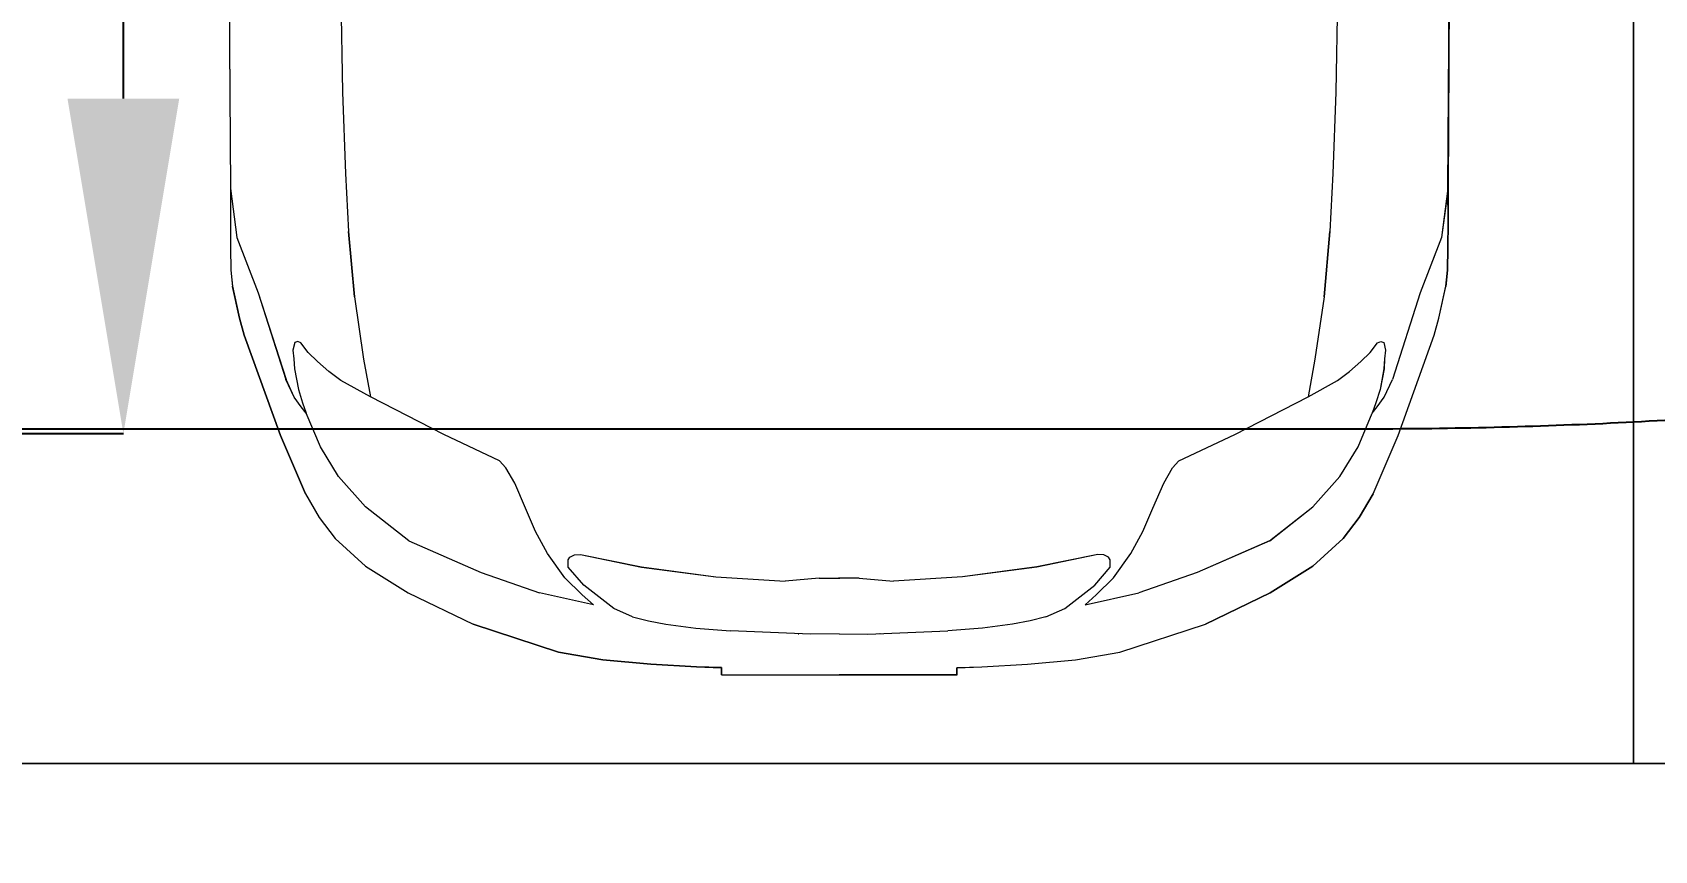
# Model space of a CAD drawing. Header units: millimetres. Extents: x -284281 to 1648660, y -821378 to -151356.
# Drawn here: x -245624 to -243203, y -270740 to -269519 of the extents above; entities that cross this region are included whole.
import ezdxf

# ---------------------------------------------------------------- set-up
doc = ezdxf.new("R2010")
doc.units = ezdxf.units.MM
doc.header["$MEASUREMENT"] = 0
doc.layers.get('Defpoints').update_dxf_attribs({"color": 250})
doc.layers.add('Cars', color=7, linetype='Continuous')
doc.layers.add('Extérieur - Environnement', color=7, linetype='Continuous')
doc.styles.add('STYLE_GENERE_5', font='timesbd.ttf')
doc.dimstyles.get("Standard").update_dxf_attribs({"dimtxt": 0.18, "dimasz": 0.18, "dimexe": 0.18, "dimexo": 0.0625, "dimgap": 0.09, "dimtad": 0, "dimtih": 1, "dimtoh": 1, "dimdec": 4, "dimzin": 0, "dimdsep": 46, "dimtxsty": 'Standard', "dimcen": 0.09, "dimadec": 0, "dimazin": 0, "dimtfac": 1, "dimtdec": 4, "dimtofl": 0, "dimtmove": 0, "dimatfit": 3, "dimfxl": 1, "dimtolj": 1, "dimtzin": 0, "dimarcsym": 0})

# ---------------------------------------------------------------- blocks, each defined once
blk = doc.blocks.new('*D1182')
at = {"color": 5, "lineweight": -2, "transparency": 16777216}
for p, q in [((-245794.9, -262617.3), (-245487.8, -262617.3)), ((-245488, -263117.3), (-245488, -266057.2)), ((-245487.9, -269617.3), (-245488, -266677.3)), ((-245794.8, -270117.3), (-245487.8, -270117.3))]:
    blk.add_line(p, q, dxfattribs=at)
at = {"color": 5, "transparency": 16777216}
for points in [[(-245404.7, -263117.3), (-245571.3, -263117.3), (-245488, -262617.3)], [(-245404.6, -269617.3), (-245571.3, -269617.3), (-245487.9, -270117.3)]]:
    blk.add_solid(points, dxfattribs=at)
at = {"layer": 'Defpoints', "color": 0, "transparency": 16777216}
for p in [(-245794.9, -262617.3), (-245794.9, -270117.3), (-245487.9, -270117.3)]:
    blk.add_point(p, dxfattribs=at)
at = {"color": 0, "transparency": 16777216, "insert": (-245488, -266367.3), "char_height": 600, "attachment_point": 5, "style": 'STYLE_GENERE_5'}
blk.add_mtext('\\A1;7.5 Mètres', dxfattribs=at)
blk = doc.blocks.new('Car 0025')
at = {"layer": 'Cars', "color": 7, "linetype": 'Continuous', "lineweight": 13}
for p, q in [((-924.7, 1389.7), (-920.5, 734.5)), ((-924.7, 1389.7), (-920.5, 734.5)), ((896.3, 734.5), (900.5, 1389.7)), ((900.5, 1389.7), (896.3, 734.5)), ((-755.8, 1025), (-753.2, 878.1)), ((731.7, 1025), (729, 878.1)), ((-753.2, 878.1), (-748.9, 756.7)), ((729, 878.1), (724.7, 756.7)), ((-748.9, 756.7), (-744.4, 670.1)), ((724.7, 756.7), (720.2, 670.1)), ((-920.5, 734.5), (-920.6, 683.7)), ((-920.5, 734.5), (-920.6, 683.7)), ((-920.5, 734.5), (-910.7, 661.1)), ((896.3, 734.5), (886.5, 661.1)), ((896.4, 683.7), (896.3, 734.5)), ((896.3, 734.5), (896.4, 683.7)), ((-920.6, 683.7), (-920.5, 645.6)), ((-920.6, 683.7), (-920.5, 645.6)), ((896.3, 645.6), (896.4, 683.7)), ((896.4, 683.7), (896.3, 645.6)), ((-910.7, 661.1), (-879.2, 578.8)), ((-744.4, 670.2), (-735.6, 572.8)), ((-735.6, 572.8), (-744.3, 670.1)), ((720.2, 670.2), (711.4, 572.8)), ((711.4, 572.8), (720.1, 670.1)), ((886.5, 661.1), (855, 578.8)), ((-920.5, 645.6), (-920, 612.5)), ((-920.5, 645.6), (-920, 612.5)), ((-899.6, 632.1), (-899.5, 631.1)), ((875.4, 632.1), (875.3, 631.1)), ((895.8, 612.5), (896.3, 645.6)), ((896.3, 645.6), (895.8, 612.5)), ((-920, 612.5), (-917.2, 588.4)), ((-920, 612.5), (-917.2, 588.4)), ((893, 588.4), (895.8, 612.5)), ((895.8, 612.5), (893, 588.4)), ((-917.2, 588.4), (-906.8, 541)), ((-906.8, 541), (-917.2, 588.4)), ((882.6, 541), (893, 588.4)), ((882.6, 541), (893, 588.4)), ((-879.2, 578.8), (-837.6, 449.2)), ((-735.6, 572.8), (-722, 479.6)), ((711.4, 572.8), (697.8, 479.6)), ((855, 578.8), (813.4, 449.2)), ((-906.8, 541), (-899.8, 515.5)), ((-899.8, 515.5), (-906.8, 541)), ((875.6, 515.5), (882.6, 541)), ((875.6, 515.5), (882.6, 541)), ((-899.8, 515.5), (-846, 365.6)), ((-846, 365.6), (-899.8, 515.5)), ((821.8, 365.6), (875.6, 515.5)), ((821.8, 365.6), (875.6, 515.5)), ((-824.6, 504.7), (-827.3, 493)), ((-827.3, 493), (-826, 479.9)), ((-820.1, 506), (-824.6, 504.7)), ((-815.2, 503.8), (-820.1, 506)), ((-804.3, 489.5), (-815.2, 503.8)), ((-790.7, 476), (-804.3, 489.5)), ((766.5, 476), (780.1, 489.5)), ((780.1, 489.5), (791, 503.8)), ((791, 503.8), (795.9, 506)), ((795.9, 506), (800.4, 504.7)), ((800.4, 504.7), (803.1, 493)), ((803.1, 493), (801.8, 479.9)), ((-826, 479.9), (-825, 465)), ((-825, 465), (-819.1, 434.2)), ((-773.6, 461.2), (-790.7, 476)), ((-755.7, 447.9), (-773.6, 461.2)), ((-722, 479.6), (-711.7, 423.4)), ((697.8, 479.6), (687.5, 423.4)), ((731.5, 447.9), (749.4, 461.2)), ((749.4, 461.2), (766.5, 476)), ((800.8, 465), (794.9, 434.2)), ((801.8, 479.9), (800.8, 465)), ((-825.2, 422.9), (-837.6, 449.2)), ((-711.7, 423.4), (-755.7, 447.9)), ((687.5, 423.4), (731.5, 447.9)), ((801, 422.9), (813.4, 449.2)), ((-814.8, 408.3), (-825.2, 422.9)), ((-819.1, 434.2), (-812.8, 414.4)), ((-812.8, 414.4), (-807.5, 399)), ((-602.3, 367), (-711.7, 423.4)), ((578.1, 367), (687.5, 423.4)), ((788.6, 414.4), (783.3, 399)), ((794.9, 434.2), (788.6, 414.4)), ((790.6, 408.3), (801, 422.9)), ((-807.5, 399), (-814.8, 408.3)), ((-786.3, 348.7), (-807.5, 399)), ((762.1, 348.7), (783.3, 399)), ((783.3, 399), (790.6, 408.3)), ((-846, 365.6), (-808.7, 278.6)), ((-808.7, 278.6), (-846, 365.6)), ((-518.8, 327.9), (-602.3, 367)), ((494.6, 327.9), (578.1, 367)), ((784.5, 278.6), (821.8, 365.6)), ((784.5, 278.6), (821.8, 365.6)), ((-759.1, 304.4), (-786.3, 348.7)), ((734.9, 304.4), (762.1, 348.7)), ((-509.5, 317.5), (-518.8, 327.9)), ((-496.3, 294.8), (-509.5, 317.5)), ((472.1, 294.8), (485.3, 317.5)), ((485.3, 317.5), (494.6, 327.9)), ((-718.8, 259), (-759.1, 304.4)), ((-480.1, 257), (-496.3, 294.8)), ((455.9, 257), (472.1, 294.8)), ((694.6, 259), (734.9, 304.4)), ((-808.7, 278.6), (-788.2, 243.2)), ((-808.7, 278.6), (-788.2, 243.2)), ((764, 243.2), (784.5, 278.6)), ((784.5, 278.6), (764, 243.2)), ((-788.2, 243.2), (-764, 211.8)), ((-788.2, 243.2), (-764, 211.8)), ((-654.4, 208.3), (-718.8, 259)), ((-465.1, 222.6), (-480.1, 257)), ((440.9, 222.6), (455.9, 257)), ((630.2, 208.3), (694.6, 259)), ((739.8, 211.8), (764, 243.2)), ((764, 243.2), (739.8, 211.8)), ((-447.3, 189.6), (-465.1, 222.6)), ((423.1, 189.6), (440.9, 222.6)), ((-764, 211.8), (-719, 170.5)), ((-764, 211.8), (-719, 170.5)), ((-654.4, 208.3), (-546.4, 161.2)), ((630.2, 208.3), (522.2, 161.2)), ((694.8, 170.5), (739.8, 211.8)), ((739.8, 211.8), (694.8, 170.5)), ((-719, 170.5), (-655.3, 130.9)), ((-719, 170.5), (-655.3, 130.9)), ((-421.5, 153.3), (-447.3, 189.6)), ((-416.6, 180.1), (-414.1, 184)), ((-416.4, 169.3), (-416.6, 180.1)), ((-414.1, 184), (-406.9, 187.6)), ((-406.9, 187.6), (-398, 187.9)), ((-398, 187.9), (-307.1, 169.4)), ((-307.1, 169.4), (-196.1, 155)), ((282.9, 169.4), (171.9, 155)), ((373.8, 187.9), (282.9, 169.4)), ((382.7, 187.6), (373.8, 187.9)), ((389.9, 184), (382.7, 187.6)), ((392.4, 180.1), (389.9, 184)), ((392.2, 169.3), (392.4, 180.1)), ((397.3, 153.3), (423.1, 189.6)), ((631.1, 130.9), (694.8, 170.5)), ((694.8, 170.5), (631.1, 130.9)), ((-546.4, 161.2), (-459.2, 131.1)), ((-395.7, 128), (-421.5, 153.3)), ((-393.4, 142.5), (-416.4, 169.3)), ((-196.1, 155), (-92.9, 148.1)), ((-41.8, 152.8), (-92.9, 148.1)), ((-41.8, 152.8), (-11.3, 152.8)), ((17.6, 152.8), (-12.9, 152.8)), ((17.6, 152.8), (68.7, 148.1)), ((171.9, 155), (68.7, 148.1)), ((369.2, 142.5), (392.2, 169.3)), ((371.5, 128), (397.3, 153.3)), ((522.2, 161.2), (435, 131.1)), ((-655.3, 130.9), (-558.5, 84.1)), ((-655.3, 130.9), (-558.5, 84.1)), ((-378.9, 113.2), (-459.2, 131.1)), ((-378.9, 113.2), (-395.7, 128)), ((-348.6, 107.3), (-393.4, 142.5)), ((324.4, 107.3), (369.2, 142.5)), ((354.7, 113.2), (435, 131.1)), ((354.7, 113.2), (371.5, 128)), ((534.3, 84.1), (631.1, 130.9)), ((631.1, 130.9), (534.3, 84.1)), ((-320.4, 95.1), (-348.6, 107.3)), ((296.3, 95.1), (324.4, 107.3)), ((-558.5, 84.1), (-431, 42.5)), ((-431, 42.5), (-558.5, 84.1)), ((-320.4, 95.1), (-296.9, 89)), ((-296.9, 89), (-270.9, 84)), ((-270.9, 84), (-226, 78.1)), ((-226, 78.1), (-174.1, 74.2)), ((-54.7, 69.2), (-174.1, 74.2)), ((30.5, 69.2), (149.9, 74.2)), ((201.8, 78.1), (149.9, 74.2)), ((246.7, 84), (201.8, 78.1)), ((272.7, 89), (246.7, 84)), ((296.3, 95.1), (272.7, 89)), ((406.8, 42.5), (534.3, 84.1)), ((406.8, 42.5), (534.3, 84.1)), ((-73.2, 69.9), (-72.6, 69.9)), ((-12.1, 69.6), (-54.7, 69.2)), ((-12.1, 69.6), (30.5, 69.2)), ((49, 69.9), (48.4, 69.9)), ((-431, 42.5), (-364.7, 30.9)), ((-364.7, 30.9), (-431, 42.5)), ((-364.7, 30.9), (-293.1, 24.3)), ((-293.1, 24.3), (-364.7, 30.9)), ((-293.1, 24.3), (-225.1, 20.2)), ((-225.1, 20.2), (-293.1, 24.3)), ((200.9, 20.2), (268.9, 24.3)), ((200.9, 20.2), (268.9, 24.3)), ((268.9, 24.3), (340.5, 30.9)), ((268.9, 24.3), (340.5, 30.9)), ((340.5, 30.9), (406.8, 42.5)), ((340.5, 30.9), (406.8, 42.5)), ((-225.1, 20.2), (-187.9, 19.2)), ((-187.9, 19.2), (-225.1, 20.2)), ((-187.9, 19.2), (-187.9, 8.3)), ((-187.9, 8.3), (-187.9, 19.2)), ((-187.9, 8.3), (163.7, 8.3)), ((-187.9, 8.3), (-12.1, 8.3)), ((163.7, 8.3), (-12.1, 8.3)), ((163.7, 19.2), (200.9, 20.2)), ((163.7, 19.2), (200.9, 20.2)), ((163.7, 8.3), (163.7, 19.2)), ((163.7, 8.3), (163.7, 19.2))]:
    blk.add_line(p, q, dxfattribs=at)

msp = doc.modelspace()

# ---------------------------------------------------------------- linework, layer by layer
at = {"color": 1}
msp.add_line((-243633.94557, -270110.57129, 2000), (-249279.94553, -270110.57129, 2000), dxfattribs=at)
at = {"color": 9, "linetype": 'Continuous', "lineweight": 5}
msp.add_lwpolyline([(-252812.34567, -273452.05237), (-252812.34567, -273599.0311, 0.4157910988), (-250801.57964, -275599.00212), (-230992.0463, -275433.43196, 0.3455016121), (-229273.14053, -273660.69924), (-229273.14053, -267109.82626, 0.4142135624), (-230773.14053, -265609.82626), (-235734.61761, -265609.82626), (-235734.61761, -270609.82626), (-250734.61761, -270609.82626), (-250734.61761, -265609.82626), (-250812.34567, -265609.82626, 0.3805567013), (-252798.84385, -267377.82411)], format="xyb", close=True, dxfattribs=at)
at = {"color": 255, "linetype": 'Continuous', "lineweight": 5, "flags": 128}
for points in [[(-245734.61761, -265609.82626), (-245734.61761, -270609.82626), (-243234.61761, -270609.82626), (-243234.61761, -265609.82626)], [(-243234.61761, -265609.82626), (-243234.61761, -270609.82626), (-240734.61761, -270609.82626), (-240734.61761, -265609.82626)]]:
    msp.add_lwpolyline(points, close=True, dxfattribs=at)
for points in [[(-243234.61761, -265609.82626), (-243234.61761, -270609.82626)], [(-243234.61761, -270609.82626), (-243234.61761, -265609.82626)], [(-245734.61761, -270609.82626), (-243234.61761, -270609.82626)], [(-243234.61761, -270609.82626), (-240734.61761, -270609.82626)]]:
    msp.add_lwpolyline(points, dxfattribs=at)
at = {"color": 7, "linetype": 'Continuous', "lineweight": 5}
msp.add_lwpolyline([(-250734.61761, -271810.11543), (-250734.61761, -273590.23861), (-230547.34109, -273450.48842), (-230558.18341, -271436.34552), (-230558.18341, -271563.70769), (-235558.18341, -271563.70769), (-235558.18341, -270609.82626), (-238013.76245, -270609.82626), (-238234.61761, -270609.82626), (-240734.61761, -270609.82626), (-243234.61761, -270609.82626), (-245734.61761, -270609.82626), (-248234.61761, -270609.82626), (-250734.61761, -270609.82626)], close=True, dxfattribs=at)
at = {"color": 1}
msp.add_open_spline([(-243633.94557, -252910.57129, 2000), (-243528.96027, -252910.57129, 2000), (-243423.97514, -252912.71295, 2000), (-243214.44273, -252921.25425, 2000), (-243109.89576, -252927.65385, 2000), (-242901.66859, -252944.63588, 2000), (-242797.98867, -252955.21821, 2000), (-242591.90641, -252980.4433, 2000), (-242489.50432, -252995.08592, 2000), (-242286.36248, -253028.26611, 2000), (-242185.62293, -253046.80349, 2000), (-241986.15814, -253087.57009, 2000), (-241887.43304, -253109.79908, 2000), (-241692.31106, -253157.71446, 2000), (-241595.91426, -253183.40062, 2000), (-241405.721, -253237.9715, 2000), (-241311.92458, -253266.856, 2000), (-241127.16037, -253327.5475, 2000), (-241036.19257, -253359.35427, 2000), (-240857.26949, -253425.60391, 2000), (-240769.31416, -253460.04658, 2000), (-240596.55635, -253531.27778, 2000), (-240511.75378, -253568.06615, 2000), (-240345.4002, -253643.70061, 2000), (-240263.84908, -253682.54655, 2000), (-240104.0584, -253762.01507, 2000), (-240025.81871, -253802.63754, 2000), (-239872.67568, -253885.38928, 2000), (-239797.77221, -253927.51846, 2000), (-239651.29518, -254013.02828, 2000), (-239579.72149, -254056.40886, 2000), (-239439.87047, -254144.18298, 2000), (-239371.593, -254188.57648, 2000), (-239238.27794, -254278.15639, 2000), (-239173.24021, -254323.34278, 2000), (-239046.32918, -254414.30771, 2000), (-238984.45576, -254460.08625, 2000), (-238863.78274, -254552.05427, 2000), (-238804.98304, -254598.24377, 2000), (-238690.35517, -254690.87184, 2000), (-238634.5269, -254737.31045, 2000), (-238504.54165, -254848.40321, 2000), (-238431.71613, -254913.10545, 2000), (-238291.27362, -255042.38457, 2000), (-238223.65628, -255106.96166, 2000), (-238093.30413, -255235.72393, 2000), (-238030.56906, -255299.90935, 2000), (-237909.65457, -255427.67583, 2000), (-237851.47495, -255491.25711, 2000), (-237739.35061, -255617.65011, 2000), (-237685.40575, -255680.46204, 2000), (-237581.44129, -255805.19177, 2000), (-237531.42161, -255867.10977, 2000), (-237435.0125, -255989.96156, 2000), (-237388.62302, -256050.89552, 2000), (-237299.1961, -256171.71794, 2000), (-237256.15862, -256231.60655, 2000), (-237173.17544, -256350.30078, 2000), (-237133.22973, -256409.10652, 2000), (-237056.18819, -256525.61692, 2000), (-237019.09238, -256583.32168, 2000), (-236947.52708, -256697.62762, 2000), (-236913.05761, -256754.2289, 2000), (-236834.01434, -256887.44689, 2000), (-236790.5226, -256963.57379, 2000), (-236707.63912, -257113.80896, 2000), (-236668.24755, -257187.91755, 2000), (-236593.13646, -257334.1956, 2000), (-236557.41712, -257406.3653, 2000), (-236489.2737, -257548.86085, 2000), (-236456.8498, -257619.18687, 2000), (-236394.96637, -257758.09986, 2000), (-236365.50701, -257826.68696, 2000), (-236309.26257, -257962.23186, 2000), (-236282.47765, -258029.18975, 2000), (-236231.32812, -258161.58757, 2000), (-236206.96364, -258227.02756, 2000), (-236160.43275, -258356.50012, 2000), (-236138.26647, -258420.53273, 2000), (-236095.93767, -258547.29862, 2000), (-236075.77525, -258610.03194, 2000), (-236037.28433, -258734.3038, 2000), (-236018.95592, -258795.84236, 2000), (-235977.22148, -258941.41532, 2000), (-235954.59235, -259024.94491, 2000), (-235912.2361, -259190.15312, 2000), (-235892.50934, -259271.83172, 2000), (-235855.6795, -259433.57362, 2000), (-235838.57671, -259513.63688, 2000), (-235806.76516, -259672.36686, 2000), (-235792.05663, -259751.03353, 2000), (-235764.84503, -259907.17339, 2000), (-235752.34213, -259984.64652, 2000), (-235729.38807, -260138.58821, 2000), (-235718.93706, -260215.05671, 2000), (-235699.96304, -260367.16565, 2000), (-235691.44015, -260442.80603, 2000), (-235676.22469, -260593.42479, 2000), (-235669.53222, -260668.4031, 2000), (-235657.90297, -260817.85519, 2000), (-235652.96625, -260892.32891, 2000), (-235643.29976, -261068.10549, 2000), (-235639.30537, -261169.2554, 2000), (-235634.40889, -261371.2669, 2000), (-235633.5069, -261472.12819, 2000), (-235634.77746, -261673.92593, 2000), (-235636.94998, -261774.86207, 2000), (-235644.41287, -261977.17485, 2000), (-235649.7031, -262078.55119, 2000), (-235663.5082, -262282.12064, 2000), (-235672.02281, -262384.31345, 2000), (-235692.45299, -262589.91222, 2000), (-235704.36814, -262693.31787, 2000), (-235731.85531, -262901.76801, 2000), (-235747.42672, -263006.81219, 2000), (-235779.49723, -263200.41343, 2000), (-235795.35633, -263288.63458, 2000), (-235830.05748, -263466.79264, 2000), (-235848.89913, -263556.72947, 2000), (-235889.88439, -263738.62813, 2000), (-235912.02749, -263830.58991, 2000), (-235960.01195, -264016.87475, 2000), (-235985.85268, -264111.19782, 2000), (-236037.16603, -264286.96073, 2000), (-236062.01165, -264367.99251, 2000), (-236114.98769, -264532.19344, 2000), (-236143.11773, -264615.36268, 2000), (-236203.07921, -264784.07784, 2000), (-236234.91021, -264869.62394, 2000), (-236302.77013, -265043.33982, 2000), (-236338.79853, -265131.50989, 2000), (-236415.64449, -265310.72206, 2000), (-236456.46145, -265401.76459, 2000), (-236535.53981, -265569.85507, 2000), (-236572.88123, -265646.38138, 2000), (-236651.66139, -265801.6199, 2000), (-236693.09989, -265880.33241, 2000), (-236780.58385, -266040.0425, 2000), (-236826.62908, -266121.0405, 2000), (-236923.90825, -266285.39085, 2000), (-236975.14199, -266368.74377, 2000), (-237083.45849, -266537.82884, 2000), (-237140.54114, -266623.56171, 2000), (-237251.25019, -266782.90444, 2000), (-237303.87138, -266856.15688, 2000), (-237414.17233, -267004.21822, 2000), (-237471.85216, -267079.02755, 2000), (-237592.78648, -267230.07968, 2000), (-237656.04114, -267306.32298, 2000), (-237788.67733, -267460.05149, 2000), (-237858.05918, -267537.53727, 2000), (-238003.53066, -267693.47451, 2000), (-238079.6208, -267771.92657, 2000), (-238226.05241, -267916.5272, 2000), (-238295.29631, -267982.5868, 2000), (-238439.24208, -268114.82848, 2000), (-238513.94435, -268181.01079, 2000), (-238669.14408, -268313.1452, 2000), (-238749.64204, -268379.09751, 2000), (-238916.74569, -268510.34627, 2000), (-239003.35197, -268575.64286, 2000), (-239182.94366, -268705.0768, 2000), (-239275.92977, -268769.21417, 2000), (-239468.49198, -268895.74653, 2000), (-239568.06884, -268958.14137, 2000), (-239756.42675, -269070.116, 2000), (-239844.16144, -269120.06911, 2000), (-240024.27377, -269217.90404, 2000), (-240116.65172, -269265.78566, 2000), (-240306.00871, -269359.0344, 2000), (-240402.98802, -269404.40123, 2000), (-240601.43697, -269492.15623, 2000), (-240702.90682, -269534.54404, 2000), (-240910.14939, -269615.86581, 2000), (-241015.92226, -269654.79933, 2000), (-241231.50086, -269728.73855, 2000), (-241341.30664, -269763.74374, 2000), (-241564.5955, -269829.36772, 2000), (-241678.07849, -269859.98598, 2000), (-241908.28095, -269916.4086, 2000), (-242025.00021, -269942.21243, 2000), (-242261.15367, -269988.62598, 2000), (-242380.58751, -270009.23519, 2000), (-242621.5766, -270044.94226, 2000), (-242743.13135, -270060.03968, 2000), (-242987.70978, -270084.48286, 2000), (-243110.73285, -270093.8283, 2000), (-243357.55313, -270106.6153, 2000), (-243481.34967, -270110.05669, 2000), (-243614.76476, -270110.55344, 2000), (-243624.35516, -270110.57129, 2000), (-243633.94557, -270110.57129, 2000)], degree=3, knots=[3.1415926536, 3.1415926536, 3.1415926536, 3.1415926536, 3.1601194701, 3.1601194701, 3.1786462866, 3.1786462866, 3.1971731031, 3.1971731031, 3.2156999196, 3.2156999196, 3.2342267361, 3.2342267361, 3.2527535526, 3.2527535526, 3.2712803691, 3.2712803691, 3.2898071856, 3.2898071856, 3.3083340021, 3.3083340021, 3.3268608185, 3.3268608185, 3.345387635, 3.345387635, 3.3639144515, 3.3639144515, 3.382441268, 3.382441268, 3.4009680845, 3.4009680845, 3.419494901, 3.419494901, 3.4380217175, 3.4380217175, 3.456548534, 3.456548534, 3.4750753505, 3.4750753505, 3.493602167, 3.493602167, 3.5121289835, 3.5121289835, 3.5378724512, 3.5378724512, 3.563615919, 3.563615919, 3.5893593867, 3.5893593867, 3.6151028544, 3.6151028544, 3.6408463222, 3.6408463222, 3.6665897899, 3.6665897899, 3.6923332576, 3.6923332576, 3.7180767254, 3.7180767254, 3.7438201931, 3.7438201931, 3.7695636608, 3.7695636608, 3.7953071285, 3.7953071285, 3.8307451246, 3.8307451246, 3.8661831207, 3.8661831207, 3.9016211167, 3.9016211167, 3.9370591128, 3.9370591128, 3.9724971088, 3.9724971088, 4.0079351049, 4.0079351049, 4.0433731009, 4.0433731009, 4.078811097, 4.078811097, 4.1142490931, 4.1142490931, 4.1496870891, 4.1496870891, 4.1988317914, 4.1988317914, 4.2479764936, 4.2479764936, 4.2971211958, 4.2971211958, 4.3462658981, 4.3462658981, 4.3954106003, 4.3954106003, 4.4445553026, 4.4445553026, 4.4937000048, 4.4937000048, 4.5428447071, 4.5428447071, 4.5919894093, 4.5919894093, 4.6591145564, 4.6591145564, 4.7262397034, 4.7262397034, 4.7933648505, 4.7933648505, 4.8604899976, 4.8604899976, 4.9276151447, 4.9276151447, 4.9947402917, 4.9947402917, 5.0618654388, 5.0618654388, 5.1172289282, 5.1172289282, 5.1725924175, 5.1725924175, 5.2279559068, 5.2279559068, 5.2833193962, 5.2833193962, 5.3296516924, 5.3296516924, 5.3759839886, 5.3759839886, 5.4223162848, 5.4223162848, 5.468648581, 5.468648581, 5.5149808772, 5.5149808772, 5.5527539817, 5.5527539817, 5.5905270861, 5.5905270861, 5.6283001906, 5.6283001906, 5.6660732951, 5.6660732951, 5.7038463996, 5.7038463996, 5.7353327826, 5.7353327826, 5.7668191656, 5.7668191656, 5.7983055487, 5.7983055487, 5.8297919317, 5.8297919317, 5.8612783147, 5.8612783147, 5.8876104251, 5.8876104251, 5.9139425355, 5.9139425355, 5.9402746459, 5.9402746459, 5.9666067563, 5.9666067563, 5.9929388667, 5.9929388667, 6.0192709771, 6.0192709771, 6.0411228026, 6.0411228026, 6.062974628, 6.062974628, 6.0848264535, 6.0848264535, 6.106678279, 6.106678279, 6.1285301045, 6.1285301045, 6.1503819299, 6.1503819299, 6.1722337554, 6.1722337554, 6.1940855809, 6.1940855809, 6.2159374064, 6.2159374064, 6.2377892319, 6.2377892319, 6.2596410573, 6.2596410573, 6.2814928828, 6.2814928828, 6.2831853072, 6.2831853072, 6.2831853072, 6.2831853072], dxfattribs=at)
at = {"layer": 'Extérieur - Environnement', "color": 7, "linetype": 'Continuous', "lineweight": 13}
for p, q in [((-245332.39356, -269096.18977), (-245328.24253, -269751.34623)), ((-245332.39356, -269096.18977), (-245328.24253, -269751.34623)), ((-243511.3519, -269751.34623), (-243507.20087, -269096.18977)), ((-243507.20087, -269096.18977), (-243511.3519, -269751.34623)), ((-245163.5468, -269460.88399), (-245160.90138, -269607.70948)), ((-243676.04763, -269460.88399), (-243678.69306, -269607.70948)), ((-245160.90138, -269607.70948), (-245156.60931, -269729.1679)), ((-243678.69306, -269607.70948), (-243682.98512, -269729.1679)), ((-245156.60931, -269729.1679), (-245152.07228, -269815.70708)), ((-243682.98512, -269729.1679), (-243687.52215, -269815.70708)), ((-245328.24253, -269751.34623), (-245328.32565, -269802.16976)), ((-245328.24253, -269751.34623), (-245328.32565, -269802.16976)), ((-245328.24253, -269751.34623), (-245318.39945, -269824.71161)), ((-243511.3519, -269751.34623), (-243521.19498, -269824.71161)), ((-243511.26879, -269802.16976), (-243511.3519, -269751.34623)), ((-243511.3519, -269751.34623), (-243511.26879, -269802.16976)), ((-245328.32565, -269802.16976), (-245328.21483, -269840.24082)), ((-245328.32565, -269802.16976), (-245328.21483, -269840.24082)), ((-243511.37961, -269840.24082), (-243511.26879, -269802.16976)), ((-243511.26879, -269802.16976), (-243511.37961, -269840.24082)), ((-245318.39945, -269824.71161), (-245286.87379, -269907.07637)), ((-245152.0742, -269815.68583), (-245143.29348, -269913.00038)), ((-245143.29348, -269913.00038), (-245152.04447, -269815.70708)), ((-243687.52024, -269815.68583), (-243696.30095, -269913.00038)), ((-243696.30095, -269913.00038), (-243687.54996, -269815.70708)), ((-243521.19498, -269824.71161), (-243552.72064, -269907.07637)), ((-245328.21483, -269840.24082), (-245327.68802, -269873.35129)), ((-245328.21483, -269840.24082), (-245327.68802, -269873.35129)), ((-245307.2847, -269853.7503), (-245307.23319, -269854.76227)), ((-243532.30973, -269853.7503), (-243532.36124, -269854.76227)), ((-243511.90642, -269873.35129), (-243511.37961, -269840.24082)), ((-243511.37961, -269840.24082), (-243511.90642, -269873.35129)), ((-245327.68802, -269873.35129), (-245324.88752, -269897.49542)), ((-245327.68802, -269873.35129), (-245324.88752, -269897.49542)), ((-243514.70691, -269897.49542), (-243511.90642, -269873.35129)), ((-243511.90642, -269873.35129), (-243514.70691, -269897.49542)), ((-245324.88752, -269897.49542), (-245314.48993, -269944.8511)), ((-245314.48993, -269944.8511), (-245324.88752, -269897.49542)), ((-243525.10451, -269944.8511), (-243514.70691, -269897.49542)), ((-243525.10451, -269944.8511), (-243514.70691, -269897.49542)), ((-245286.87379, -269907.07637), (-245245.27288, -270036.67469)), ((-245143.29348, -269913.00038), (-245129.6713, -270006.24511)), ((-243696.30095, -269913.00038), (-243709.92313, -270006.24511)), ((-243552.72064, -269907.07637), (-243594.32155, -270036.67469)), ((-245314.48993, -269944.8511), (-245307.47494, -269970.35605)), ((-245307.47494, -269970.35605), (-245314.48993, -269944.8511)), ((-243532.11949, -269970.35605), (-243525.10451, -269944.8511)), ((-243532.11949, -269970.35605), (-243525.10451, -269944.8511)), ((-245307.47494, -269970.35605), (-245253.65677, -270120.29169)), ((-245253.65677, -270120.29169), (-245307.47494, -269970.35605)), ((-243585.93766, -270120.29169), (-243532.11949, -269970.35605)), ((-243585.93766, -270120.29169), (-243532.11949, -269970.35605)), ((-245232.2683, -269981.1309), (-245235.00167, -269992.83391)), ((-245235.00167, -269992.83391), (-245233.68784, -270005.92864)), ((-245227.81481, -269979.86576), (-245232.2683, -269981.1309)), ((-245222.92707, -269982.02279), (-245227.81481, -269979.86576)), ((-245211.98831, -269996.31316), (-245222.92707, -269982.02279)), ((-245198.36624, -270009.85084), (-245211.98831, -269996.31316)), ((-243641.2282, -270009.85084), (-243627.60612, -269996.31316)), ((-243627.60612, -269996.31316), (-243616.66736, -269982.02279)), ((-243616.66736, -269982.02279), (-243611.77962, -269979.86576)), ((-243611.77962, -269979.86576), (-243607.32613, -269981.1309)), ((-243607.32613, -269981.1309), (-243604.59276, -269992.83391)), ((-243604.59276, -269992.83391), (-243605.9066, -270005.92864)), ((-245233.68784, -270005.92864), (-245232.74152, -270020.85794)), ((-245232.74152, -270020.85794), (-245226.83503, -270051.66531)), ((-245181.29272, -270024.65345), (-245198.36624, -270009.85084)), ((-245163.35077, -270037.93817), (-245181.29272, -270024.65345)), ((-245129.67546, -270006.22231), (-245119.39497, -270062.48284)), ((-243709.91897, -270006.22231), (-243720.19947, -270062.48284)), ((-243676.24366, -270037.93817), (-243658.30171, -270024.65345)), ((-243658.30171, -270024.65345), (-243641.2282, -270009.85084)), ((-243606.85292, -270020.85794), (-243612.7594, -270051.66531)), ((-243605.9066, -270005.92864), (-243606.85292, -270020.85794)), ((-245232.9363, -270062.98887), (-245245.27288, -270036.67469)), ((-245226.83503, -270051.66531), (-245220.4889, -270071.46569)), ((-245119.39497, -270062.48284), (-245163.35077, -270037.93817)), ((-243720.19947, -270062.48284), (-243676.24366, -270037.93817)), ((-243612.7594, -270051.66531), (-243619.10554, -270071.46569)), ((-243606.65813, -270062.98887), (-243594.32155, -270036.67469)), ((-245222.49289, -270077.53862), (-245232.9363, -270062.98887)), ((-245220.4889, -270071.46569), (-245215.16697, -270086.83773)), ((-245009.98064, -270118.86318), (-245119.39497, -270062.48284)), ((-243829.61379, -270118.86318), (-243720.19947, -270062.48284)), ((-243619.10554, -270071.46569), (-243624.42746, -270086.83773)), ((-243617.10155, -270077.53862), (-243606.65813, -270062.98887)), ((-245215.16697, -270086.83773), (-245222.49289, -270077.53862)), ((-245193.98318, -270137.13741), (-245215.16697, -270086.83773)), ((-243645.61125, -270137.13741), (-243624.42746, -270086.83773)), ((-243624.42746, -270086.83773), (-243617.10155, -270077.53862)), ((-245253.65677, -270120.29169), (-245216.41812, -270207.26501)), ((-245216.41812, -270207.26501), (-245253.65677, -270120.29169)), ((-244926.5437, -270157.96908), (-245009.98064, -270118.86318)), ((-243913.05074, -270157.96908), (-243829.61379, -270118.86318)), ((-243623.17632, -270207.26501), (-243585.93766, -270120.29169)), ((-243623.17632, -270207.26501), (-243585.93766, -270120.29169)), ((-245166.76846, -270181.48732), (-245193.98318, -270137.13741)), ((-243672.82597, -270181.48732), (-243645.61125, -270137.13741)), ((-244917.15476, -270168.3882), (-244926.5437, -270157.96908)), ((-244903.9739, -270191.08459), (-244917.15476, -270168.3882)), ((-243935.62053, -270191.08459), (-243922.43968, -270168.3882)), ((-243922.43968, -270168.3882), (-243913.05074, -270157.96908)), ((-245126.45037, -270226.84518), (-245166.76846, -270181.48732)), ((-244887.83415, -270228.81375), (-244903.98767, -270191.06089)), ((-243951.76029, -270228.81375), (-243935.60676, -270191.06089)), ((-243713.14407, -270226.84518), (-243672.82597, -270181.48732)), ((-245216.41812, -270207.26501), (-245195.87345, -270242.63687)), ((-245216.41812, -270207.26501), (-245195.87345, -270242.63687)), ((-243643.72098, -270242.63687), (-243623.17632, -270207.26501)), ((-243623.17632, -270207.26501), (-243643.72098, -270242.63687)), ((-245195.87345, -270242.63687), (-245171.69555, -270274.05726)), ((-245195.87345, -270242.63687), (-245171.69555, -270274.05726)), ((-245062.12431, -270277.57411), (-245126.45037, -270226.84518)), ((-244872.76664, -270263.21353), (-244887.83415, -270228.81375)), ((-243966.8278, -270263.21353), (-243951.76029, -270228.81375)), ((-243777.47013, -270277.57411), (-243713.14407, -270226.84518)), ((-243667.89888, -270274.05726), (-243643.72098, -270242.63687)), ((-243643.72098, -270242.63687), (-243667.89888, -270274.05726)), ((-244854.9842, -270296.21529), (-244872.76664, -270263.21353)), ((-243984.61024, -270296.21529), (-243966.8278, -270263.21353)), ((-245171.69555, -270274.05726), (-245126.66684, -270315.3658)), ((-245171.69555, -270274.05726), (-245126.66684, -270315.3658)), ((-245062.12431, -270277.57411), (-244954.0905, -270324.61656)), ((-243777.47013, -270277.57411), (-243885.50393, -270324.61656)), ((-243712.92759, -270315.3658), (-243667.89888, -270274.05726)), ((-243667.89888, -270274.05726), (-243712.92759, -270315.3658)), ((-245126.66684, -270315.3658), (-245062.95008, -270354.9622)), ((-245126.66684, -270315.3658), (-245062.95008, -270354.9622)), ((-244829.23869, -270332.55195), (-244854.9842, -270296.21529)), ((-244824.27325, -270305.74818), (-244821.82907, -270301.85496)), ((-244824.12514, -270316.57466), (-244824.27325, -270305.74818)), ((-244801.06584, -270343.39726), (-244824.12514, -270316.57466)), ((-244821.82907, -270301.85496), (-244814.58297, -270298.21001)), ((-244814.58297, -270298.21001), (-244805.67033, -270297.95822)), ((-244805.67033, -270297.95822), (-244714.80347, -270316.41152)), ((-244714.80347, -270316.41152), (-244603.7783, -270330.86867)), ((-244124.79096, -270316.41152), (-244235.81613, -270330.86867)), ((-244033.9241, -270297.95822), (-244124.79096, -270316.41152)), ((-244038.52859, -270343.39726), (-244015.4693, -270316.57466)), ((-244025.01147, -270298.21001), (-244033.9241, -270297.95822)), ((-244017.76536, -270301.85496), (-244025.01147, -270298.21001)), ((-244015.32118, -270305.74818), (-244017.76536, -270301.85496)), ((-244015.4693, -270316.57466), (-244015.32118, -270305.74818)), ((-244010.35574, -270332.55195), (-243984.61024, -270296.21529)), ((-243776.64436, -270354.9622), (-243712.92759, -270315.3658)), ((-243712.92759, -270315.3658), (-243776.64436, -270354.9622)), ((-244954.0905, -270324.61656), (-244866.85943, -270354.75258)), ((-244803.36932, -270357.82663), (-244829.23869, -270332.55195)), ((-244603.7783, -270330.86867), (-244500.64113, -270337.75301)), ((-244449.51905, -270333.07959), (-244500.64113, -270337.75301)), ((-244449.51905, -270333.07959), (-244418.98217, -270333.07959)), ((-244390.07538, -270333.07959), (-244420.61226, -270333.07959)), ((-244390.07538, -270333.07959), (-244338.95331, -270337.75301)), ((-244235.81613, -270330.86867), (-244338.95331, -270337.75301)), ((-244036.22511, -270357.82663), (-244010.35574, -270332.55195)), ((-243885.50393, -270324.61656), (-243972.735, -270354.75258)), ((-245062.95008, -270354.9622), (-244966.15492, -270401.74717)), ((-245062.95008, -270354.9622), (-244966.15492, -270401.74717)), ((-244786.61255, -270372.64639), (-244866.85943, -270354.75258)), ((-244786.61255, -270372.64639), (-244803.36932, -270357.82663)), ((-244756.30521, -270378.58668), (-244801.06584, -270343.39726)), ((-244083.28923, -270378.58668), (-244038.52859, -270343.39726)), ((-244052.98188, -270372.64639), (-243972.735, -270354.75258)), ((-244052.98188, -270372.64639), (-244036.22511, -270357.82663)), ((-243873.43951, -270401.74717), (-243776.64436, -270354.9622)), ((-243776.64436, -270354.9622), (-243873.43951, -270401.74717)), ((-244728.14583, -270390.73955), (-244756.30521, -270378.58668)), ((-244728.14583, -270390.73955), (-244704.57785, -270396.81951)), ((-244111.44861, -270390.73955), (-244135.01658, -270396.81951)), ((-244111.44861, -270390.73955), (-244083.28923, -270378.58668)), ((-244966.15492, -270401.74717), (-244838.66588, -270443.38497)), ((-244838.66588, -270443.38497), (-244966.15492, -270401.74717)), ((-244704.58233, -270396.81865), (-244678.58508, -270401.80435)), ((-244678.59766, -270401.80194), (-244633.67977, -270407.76128)), ((-244633.67977, -270407.76128), (-244581.78708, -270411.68635)), ((-244462.39829, -270416.62558), (-244581.78708, -270411.68635)), ((-244377.19614, -270416.62558), (-244257.80735, -270411.68635)), ((-244205.91467, -270407.76128), (-244257.80735, -270411.68635)), ((-244160.99677, -270401.80194), (-244205.91467, -270407.76128)), ((-244135.0121, -270396.81865), (-244161.00935, -270401.80435)), ((-244000.92855, -270443.38497), (-243873.43951, -270401.74717)), ((-244000.92855, -270443.38497), (-243873.43951, -270401.74717)), ((-244480.93139, -270415.99228), (-244480.29002, -270415.99228)), ((-244419.7856, -270416.28535), (-244462.39829, -270416.62558)), ((-244419.80883, -270416.28535), (-244377.19614, -270416.62558)), ((-244358.66304, -270415.99228), (-244359.30442, -270415.99228)), ((-244838.66588, -270443.38497), (-244772.42599, -270454.9632)), ((-244772.42599, -270454.9632), (-244838.66588, -270443.38497)), ((-244772.42599, -270454.9632), (-244700.80695, -270461.51499)), ((-244700.80695, -270461.51499), (-244772.42599, -270454.9632)), ((-244700.80695, -270461.51499), (-244632.82029, -270465.60854)), ((-244632.82029, -270465.60854), (-244700.80695, -270461.51499)), ((-244206.77414, -270465.60854), (-244138.78748, -270461.51499)), ((-244206.77414, -270465.60854), (-244138.78748, -270461.51499)), ((-244138.78748, -270461.51499), (-244067.16845, -270454.9632)), ((-244138.78748, -270461.51499), (-244067.16845, -270454.9632)), ((-244067.16845, -270454.9632), (-244000.92855, -270443.38497)), ((-244067.16845, -270454.9632), (-244000.92855, -270443.38497)), ((-244632.82029, -270465.60854), (-244595.55884, -270466.69894)), ((-244595.55884, -270466.69894), (-244632.82029, -270465.60854)), ((-244595.55884, -270466.69894), (-244595.55884, -270477.52828)), ((-244595.55884, -270477.52828), (-244595.55884, -270466.69894)), ((-244595.55884, -270477.52828), (-244244.03559, -270477.52828)), ((-244595.55884, -270477.52828), (-244419.79722, -270477.52828)), ((-244244.03559, -270477.52828), (-244419.79722, -270477.52828)), ((-244244.03559, -270466.69894), (-244206.77414, -270465.60854)), ((-244244.03559, -270466.69894), (-244206.77414, -270465.60854)), ((-244244.03559, -270477.52828), (-244244.03559, -270466.69894)), ((-244244.03559, -270477.52828), (-244244.03559, -270466.69894))]:
    msp.add_line(p, q, dxfattribs=at)

# ---------------------------------------------------------------- block references
at = {"layer": 'Cars', "color": 7, "linetype": 'Continuous', "lineweight": 5, "zscale": 1000}
msp.add_blockref('Car 0025', (-244407.69887, -270485.8493), dxfattribs=at)

# ---------------------------------------------------------------- dimensions: what is measured, and where the dimension line sits
at = {"color": 0}
dim = msp.add_aligned_dim(p1=(-245794.94553, -262617.27499, 2000), p2=(-245794.88431, -270117.27499, 2000), distance=306.93858, text='7.5 Mètres', dimstyle='Standard', override={"dimtxt": 600, "dimasz": 500, "dimtxsty": 'STYLE_GENERE_5', "dimclrd": 5, "dimclre": 5}, dxfattribs=at)
dim.commit()
dim.dimension.update_dxf_attribs({"geometry": '*D1182', "text_midpoint": (-245487.97634, -266367.27249, 2000)})

doc.saveas('drawing.dxf')
